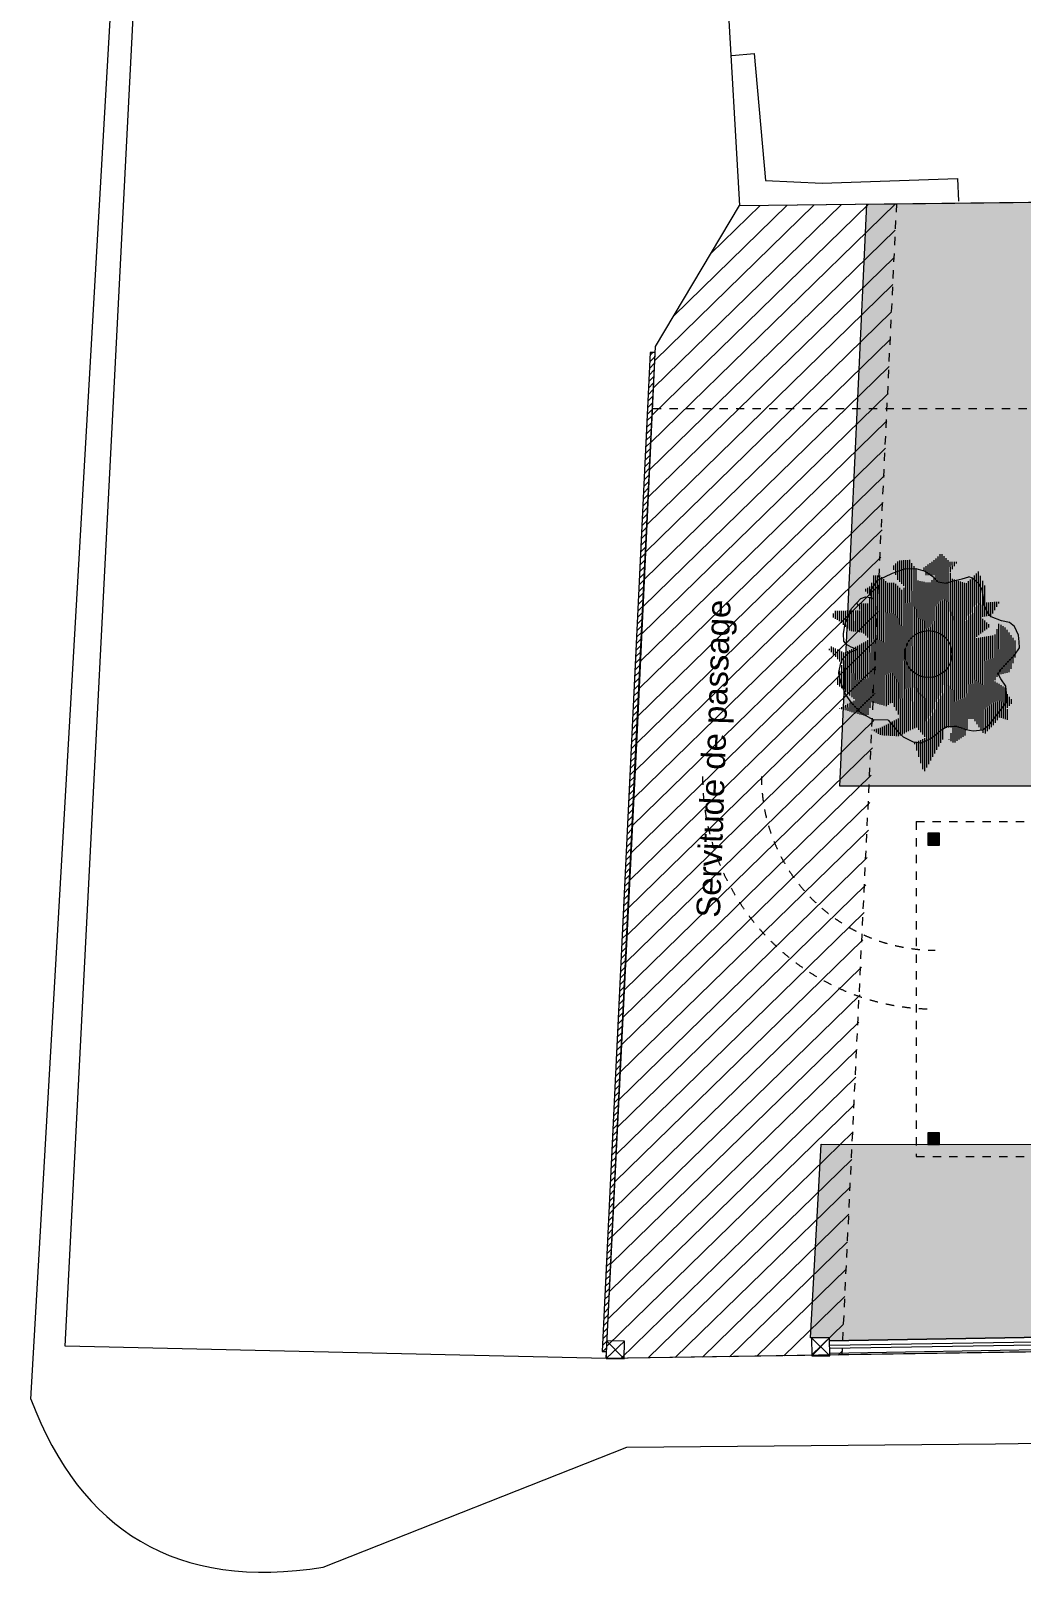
# Model space of a CAD drawing. Header units: millimetres. Extents: x 318905 to 439572, y -5133 to 105868.
# Drawn here: x 343205 to 360029, y 39670 to 65860 of the extents above; entities that cross this region are included whole.
import ezdxf

# ---------------------------------------------------------------- set-up
doc = ezdxf.new("R2010")
doc.units = ezdxf.units.MM
doc.header["$MEASUREMENT"] = 0
doc.linetypes.add('Traits', pattern=[282.222223, 141.111112, -141.111112])
for name, color, linetype, lineweight in [('2D - Dessins placés (Géomètre)_Stylo_No__1', 7, 'Continuous', 5), ('2D - Dessins placés (Géomètre)_Stylo_No__2', 8, 'Continuous', 5), ('2D - Dessins placés (Géomètre)_Stylo_No__6', 5, 'Continuous', 5), ('INTI_HACHURES_Stylo_No__1', 7, 'Continuous', 5), ('INTI_HACHURES_Stylo_No__2', 8, 'Continuous', 5), ('INTI_Textes_Stylo_No__1', 7, 'Continuous', 5), ('Murs ext - Périphériques_Stylo_No__1', 7, 'Continuous', 5), ('Murs ext - Périphériques_Stylo_No__41', 7, 'Continuous', 20)]:
    doc.layers.add(name, color=color, linetype=linetype, lineweight=lineweight)
for name, color, linetype, lineweight, true_color in [('2D - Dessins placés (Géomètre)_Stylo_No__102', 7, 'Continuous', 0, 0xcccccc), ('2D - Dessins placés (Géomètre)_Stylo_No__241', 7, 'Continuous', 5, 0x4d4d4d), ('2D - Dessins placés (Géomètre)_Stylo_No__253', 7, 'Continuous', 13, 0xb6d398), ('INTI_Exter_Végétations_Stylo_No__251', 7, 'Continuous', 13, 0x77aa6f), ('Terrain - original_Stylo_No__93', 7, 'Continuous', 13, 0xa2a233)]:
    doc.layers.add(name, color=color, linetype=linetype, lineweight=lineweight, true_color=true_color)
doc.styles.add('STYLE_GENERE_3', font='')
doc.styles.get('STYLE_GENERE_3').set_extended_font_data('Arial')
doc.linetypes.add('MURPIER', pattern='A,0,[1,250207_ST EGREVE HC1.Shx,S=44.524603,R=0,X=0,Y=0],-5610.1,0', length=5610.1)

msp = doc.modelspace()

# ---------------------------------------------------------------- hatches: boundary and pattern name
at = {"layer": '2D - Dessins placés (Géomètre)_Stylo_No__102', "linetype": 'Continuous'}
h = msp.add_hatch(dxfattribs=at)
h.set_pattern_fill('Briques_thermique', color=256, style=0, pattern_type=2)
h.set_pattern_definition([(44.2918, (355881.42, 52979.98), (-209.964, 238.325), [])])
h.paths.add_polyline_path([(356981.921, 43360.123), (357487.054, 53310.443), (357909.506, 62920.642), (355242.809, 62889.993), (353815.298, 60495.684), (352979.142, 43298.784)])
at = {"layer": '2D - Dessins placés (Géomètre)_Stylo_No__253', "linetype": 'Continuous', "lineweight": 0, "true_color": 0x5b694c}
for points in [[(356951.048, 53027.676), (357408.622, 62914.885), (368351.981, 63040.659), (368353.253, 59443.395), (361333.961, 59443.406), (361334.473, 56252.171), (360374.473, 56252.017), (360374.991, 53028.226)], [(356631.363, 46941.466), (361330.456, 46935.654), (361335.319, 50980.686), (368354.378, 50981.687), (368348.302, 43799.48), (356774.924, 43602.251), (356774.191, 43654.39), (356452.832, 43649.509)]]:
    msp.add_hatch(color=251, dxfattribs=at).paths.add_polyline_path(points)
at = {"layer": 'INTI_Exter_Végétations_Stylo_No__251', "linetype": 'Continuous'}
h = msp.add_hatch(dxfattribs=at)
h.set_pattern_fill('Parpaing', color=256, style=0, pattern_type=2)
h.set_pattern_definition([(90.2423, (358454.653, 55269.926), (34.2356, 10.1299), [])])
h.paths.add_polyline_path([(358250.716, 54026.868), (357953.311, 53873.885), (357642.333, 53893.148), (357497.622, 53980.047), (357650.234, 54020.695), (357972.954, 54190.992), (357832.689, 54456.799), (357740.469, 54384.457), (357493.564, 54455.257), (357422.903, 54208.834), (356942.234, 54346.666), (357213.27, 54487.055), (356878.742, 54780.052), (356987.182, 55100.916), (356768.226, 55346.26), (356800.432, 55399.893), (357029.954, 55290.213), (357458.303, 55521.369), (357342.692, 55635.296), (357123.706, 55663.509), (356949.195, 55825.929), (356820.68, 55903.102), (356856.602, 56005.933), (357294.13, 56009.142), (357238.513, 56129.423), (357431.657, 56130.839), (357461.877, 56258.495), (357356.477, 56362.36), (357476.023, 56427.866), (357522.639, 56602.573), (357631.694, 56603.373), (357758.261, 56478.648), (357883.223, 56479.564), (358003.183, 56361.35), (358055.304, 56414.241), (357933.834, 56533.943), (357846.023, 56753.727), (357946.833, 56856.026), (358138.947, 56870.76), (358262.04, 56679.837), (358263.191, 56522.888), (358429.669, 56483.571), (358491.218, 56484.022), (358567.005, 56610.23), (358407.206, 56609.059), (358366.871, 56730.411), (358563.653, 56874.294), (358672.204, 56984.449), (358821.004, 56837.815), (358947.178, 56838.74), (358822.312, 56659.324), (358850.799, 56551.817), (359095.331, 56469.315), (359308.374, 56673.063), (359411.476, 56431.665), (359429.289, 56145.486), (359669.469, 56160.435), (359527.751, 55924.232), (359348.016, 55896.858), (359513.765, 55746.288), (359239.697, 55536.69), (359578.906, 55588.351), (359653.73, 55785.936), (359767.7, 55714.169), (359930.197, 55496.222), (359932.206, 55222.219), (359841.7, 54963.138), (359641.959, 54917.535), (359577.41, 54810.041), (359775.2, 54691.268), (359775.763, 54614.576), (359897.149, 54457.493), (359793.284, 54352.093), (359818.566, 54144.011), (359661.887, 54196.963), (359570.943, 54075.973), (359404.672, 53907.246), (359217.956, 54169.83), (359139.347, 54168.709), (359100.4, 53903.176), (358884.68, 53755.139), (358801.81, 53821.326), (358873.567, 54029.193), (358710.231, 54009.348), (358711.478, 53839.335), (358378.806, 53254.125), (358213.711, 53762.554), (358407.673, 53845.74)])
at = {"layer": 'INTI_HACHURES_Stylo_No__2', "linetype": 'Continuous'}
h = msp.add_hatch(dxfattribs=at)
h.set_pattern_fill('Briques_thermique', color=256, style=0, pattern_type=2)
h.set_pattern_definition([(45, (0, 0), (-53.033009, 53.033009), [])])
h.paths.add_polyline_path([(353810.634, 60391.946), (353727.019, 60395.706), (352911.103, 43420.958), (352981.963, 43419.394)])
at = {"layer": 'Murs ext - Périphériques_Stylo_No__1', "linetype": 'Continuous'}
for points in [[(358642.844, 52224.223), (358442.844, 52224.19), (358442.876, 52024.19), (358642.876, 52024.223)], [(358643.661, 47135.645), (358443.661, 47135.613), (358443.693, 46935.613), (358643.693, 46935.645)]]:
    msp.add_hatch(color=256, dxfattribs=at).paths.add_polyline_path(points)

# ---------------------------------------------------------------- linework, layer by layer
at = {"layer": '2D - Dessins placés (Géomètre)_Stylo_No__1', "linetype": 'Traits'}
for p, q in [((358242.812, 52424.152), (361335.088, 52424.739)), ((358242.812, 52424.152), (358243.725, 46735.611)), ((358243.725, 46735.611), (361330.216, 46735.654))]:
    msp.add_line(p, q, dxfattribs=at)
at = {"layer": '2D - Dessins placés (Géomètre)_Stylo_No__1', "linetype": 'Continuous'}
for p, q in [((356778.276, 43526.735), (368348.286, 43715.873)), ((356779.042, 43476.746), (368349.349, 43665.888))]:
    msp.add_line(p, q, dxfattribs=at)
at = {"layer": '2D - Dessins placés (Géomètre)_Stylo_No__1', "linetype": 'Continuous', "flags": 128}
msp.add_lwpolyline([(343205.455, 42610.043), (345071.694, 75116.937)], dxfattribs=at)
at = {"layer": '2D - Dessins placés (Géomètre)_Stylo_No__2', "linetype": 'Traits'}
for p, q in [((357909.448, 62920.641), (356981.921, 43360.123)), ((353773.835, 59440.54), (383780.614, 59445.36))]:
    msp.add_line(p, q, dxfattribs=at)
for radius in [3950.316, 2950.424]:
    msp.add_arc((358567.099, 53189.212), radius, 180.0092022, 270.0092022, dxfattribs=at)
at = {"layer": '2D - Dessins placés (Géomètre)_Stylo_No__241', "linetype": 'Continuous'}
for p, q in [((343785.888, 43511.641), (344970.393, 66582.017)), ((355114.799, 65438.949), (355494.603, 65472.115)), ((358950.089, 63349.135), (358962.722, 62967.809))]:
    msp.add_line(p, q, dxfattribs=at)
at = {"layer": '2D - Dessins placés (Géomètre)_Stylo_No__241', "linetype": 'Continuous', "flags": 128}
for points in [[(355036.745, 66533.14), (355242.809, 62889.993), (378814.179, 63160.903), (374312.19, 82273.777)], [(357769.014, 54144.375), (357512.657, 54152.035), (357303.996, 54270.613), (357151.459, 54433.977), (357042.604, 54587.853), (357000.984, 54703.52), (356939.346, 54891.907), (356930.92, 54958.039), (356963.603, 55123.497), (357001.812, 55190.732), (357109.053, 55298.484), (357242.9, 55345.108), (357143.575, 55386.217), (357062.429, 55432.331), (357017.643, 55488.454), (357012.383, 55614.13), (357040.062, 55797.768), (357094.346, 55920.278), (357148.631, 56042.788), (357231.104, 56133.943), (357306.99, 56213.505), (357386.297, 56245.116), (357469.026, 56228.774), (357503.803, 56209.011), (357472.192, 56288.319), (357475.359, 56347.863), (357592.354, 56526.752), (357842.134, 56642.449), (358055.288, 56720.684), (358240.509, 56722.778), (358397.061, 56679.82), (358529.58, 56589.176), (358614.147, 56495.11), (358756.42, 56475.602), (358872.088, 56517.222), (359029.119, 56550.671), (359138.199, 56580.698)], [(357769.014, 54144.375), (357943.153, 53938.063), (358022.716, 53862.177), (358191.595, 53781.542), (358333.868, 53762.034), (358480.891, 53831.843), (358604.729, 53914.827), (358674.027, 53982.797), (358764.191, 54038.91), (358889.868, 54044.17), (358919.64, 54042.587), (359012.643, 54017.339), (359088.785, 53989.405), (359212.878, 53964.893), (359374.914, 53980.162), (359493.748, 54081.326), (359609.16, 54230.442), (359782.277, 54454.116), (359778.601, 54609.565), (359766.753, 54723.649), (359683.769, 54847.487), (359640.566, 54933.382), (359686.68, 55014.528), (359807.097, 55145.464), (359914.338, 55253.216), (359998.394, 55374.143), (359996.822, 55479.321), (359984.974, 55593.405), (359915.165, 55740.428), (359829.015, 55804.721), (359695.648, 55834.504), (359520.181, 55903.547), (359458.798, 55984.437), (359388.99, 56131.46), (359388.734, 56238.956), (359365.294, 56359.628), (359343.693, 56402.575), (359305.495, 56470.291), (359202.748, 56559.352), (359138.199, 56580.698)], [(352979.142, 43298.784), (343785.888, 43511.641)], [(353290.14, 43597.372), (352979.142, 43298.784)], [(353283.787, 43292.438), (352985.494, 43603.718)], [(356778.104, 43347.415), (356467.296, 43650.561)], [(356774.274, 43654.391), (356471.126, 43343.585)], [(343205.455, 42610.043), (343288.367, 42401.539), (343375.731, 42200.713), (343467.548, 42007.564), (343563.818, 41822.093), (343664.541, 41644.299), (343769.717, 41474.183), (343879.346, 41311.744), (343993.427, 41156.983), (344111.962, 41009.899), (344234.949, 40870.492), (344362.389, 40738.764), (344494.282, 40614.712), (344630.628, 40498.338), (344771.426, 40389.642), (344916.678, 40288.623), (345066.382, 40195.282)], [(359595.147, 41850.054), (366144.593, 41945.609)], [(348173.51, 39756.878), (353332.131, 41793.009)], [(353332.131, 41793.009), (359595.147, 41850.054)], [(345066.382, 40195.282), (345225.111, 40106.894), (345388.568, 40026.638), (345556.755, 39954.514), (345729.67, 39890.521), (345907.315, 39834.66), (346089.688, 39786.931), (346276.79, 39747.333), (346468.621, 39715.867), (346665.181, 39692.533), (346866.47, 39677.33), (347072.487, 39670.259), (347283.234, 39671.319), (347498.71, 39680.512), (347718.914, 39697.836), (347943.847, 39723.291), (348173.51, 39756.878)]]:
    msp.add_lwpolyline(points, dxfattribs=at)
at = {"layer": '2D - Dessins placés (Géomètre)_Stylo_No__241', "linetype": 'MURPIER', "flags": 128}
msp.add_lwpolyline([(355494.603, 65472.115), (355682.923, 63315.546), (356646.996, 63272.834), (358950.089, 63349.135)], dxfattribs=at)
at = {"layer": '2D - Dessins placés (Géomètre)_Stylo_No__241', "linetype": 'Continuous', "flags": 128}
for points in [[(356951.048, 53027.676), (357408.622, 62914.885), (368351.981, 63040.659), (368353.253, 59443.395), (361333.961, 59443.406), (361334.473, 56252.171), (360374.473, 56252.017), (360374.991, 53028.226)], [(356631.363, 46941.466), (361330.456, 46935.654), (361335.319, 50980.686), (368354.378, 50981.687), (368348.302, 43799.48), (356774.924, 43602.251), (356774.191, 43654.39), (356452.832, 43649.509)], [(353290.14, 43597.372), (352985.494, 43603.718), (352979.142, 43298.784), (353283.787, 43292.438)], [(356774.274, 43654.391), (356467.296, 43650.561), (356471.126, 43343.585), (356778.104, 43347.415)]]:
    msp.add_lwpolyline(points, close=True, dxfattribs=at)
at = {"layer": '2D - Dessins placés (Géomètre)_Stylo_No__241', "linetype": 'Continuous'}
msp.add_circle((358454.653, 55269.926), 400, dxfattribs=at)
at = {"layer": '2D - Dessins placés (Géomètre)_Stylo_No__6', "linetype": 'Continuous', "flags": 128}
msp.add_lwpolyline([(353815.298, 60495.684), (355242.809, 62889.993), (363127.163, 62980.609), (368351.981, 63040.659), (368350.661, 43531.59), (352979.142, 43298.784), (353512.238, 53983.429)], close=True, dxfattribs=at)
at = {"layer": 'INTI_HACHURES_Stylo_No__1', "linetype": 'Continuous', "flags": 128}
msp.add_lwpolyline([(356774.924, 43602.251), (368348.302, 43799.48), (368348.262, 43589.356), (356777.591, 43388.511)], close=True, dxfattribs=at)
at = {"layer": 'INTI_HACHURES_Stylo_No__2', "linetype": 'Continuous', "flags": 128}
msp.add_lwpolyline([(353810.634, 60391.946), (353727.019, 60395.706), (352911.103, 43420.958), (352981.963, 43419.394)], close=True, dxfattribs=at)
at = {"layer": 'Murs ext - Périphériques_Stylo_No__41', "linetype": 'Continuous', "flags": 128}
for points in [[(358642.844, 52224.223), (358442.844, 52224.19)], [(358442.844, 52224.19), (358442.876, 52024.19)], [(358642.876, 52024.223), (358642.844, 52224.223)], [(358442.876, 52024.19), (358642.876, 52024.223)], [(358643.661, 47135.645), (358443.661, 47135.613)], [(358443.661, 47135.613), (358443.693, 46935.613)], [(358443.693, 46935.613), (358643.693, 46935.645)], [(358643.693, 46935.645), (358643.661, 47135.645)]]:
    msp.add_lwpolyline(points, dxfattribs=at)
at = {"layer": 'Terrain - original_Stylo_No__93', "linetype": 'Continuous', "flags": 128}
msp.add_lwpolyline([(355242.809, 62889.993), (383755.927, 63220.923), (383281.2, 43774.734), (352979.142, 43298.784), (353054.875, 44816.684), (353188.181, 47598.009), (353621.201, 56324.864), (353815.298, 60495.684)], close=True, dxfattribs=at)

# ---------------------------------------------------------------- texts
at = {"layer": 'INTI_Textes_Stylo_No__1', "linetype": 'Continuous', "insert": (354602.256, 53500.326), "char_height": 400, "attachment_point": 2, "rotation": 88.0594606, "style": 'STYLE_GENERE_3'}
msp.add_mtext('\\A1;{\\pqc;\\fArial|b0|i0|c0|p34;Servitude de passage}', dxfattribs=at)

doc.saveas('drawing.dxf')
